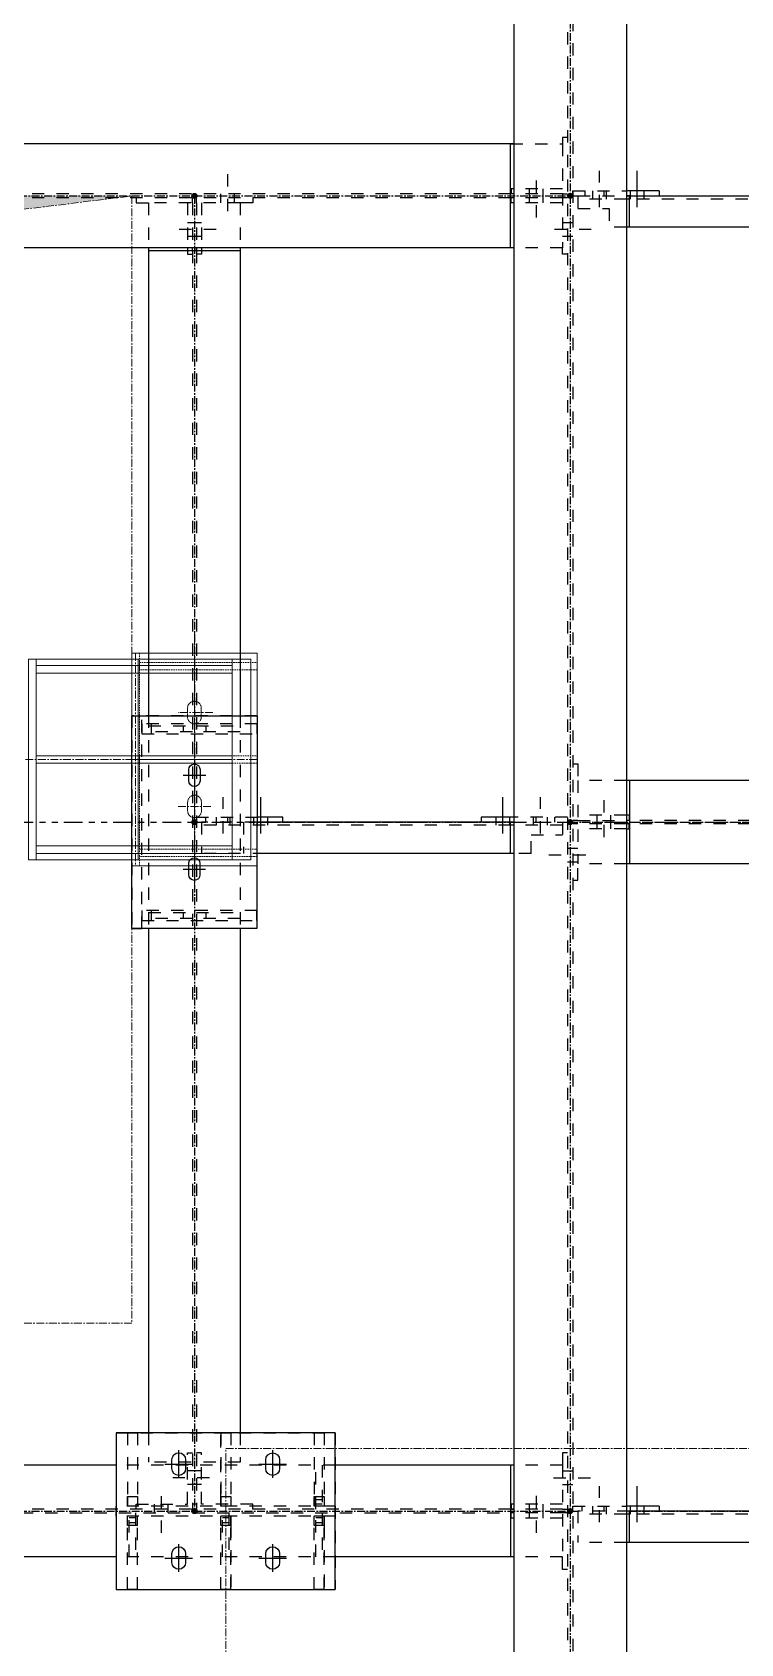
# Model space of a CAD drawing. Header units: inches. Extents: x 209270 to 234360, y -180214 to -150194.
# Drawn here: x 222753 to 223884, y -159676 to -157102 of the extents above; entities that cross this region are included whole.
import ezdxf

# ---------------------------------------------------------------- set-up
doc = ezdxf.new("R2010")
doc.units = ezdxf.units.IN
doc.header["$LTSCALE"] = 10
doc.header["$MEASUREMENT"] = 0
for name, pattern in [('CENTER', [2, 1.25, -0.25, 0.25, -0.25]), ('DXK_LINE_DOT2', [3.9198, 1.9599, -1.9599]), ('DXK_LINE_DOT5', [7.8785, 2.979, -0.9799, 0.9799, -0.9799, 0.9799, -0.9799]), ('HIDDEN', [0.375, 0.25, -0.125])]:
    doc.linetypes.add(name, pattern=pattern)
for name, color, linetype in [('_STR_0', 5, 'Continuous'), ('_STR_1', 5, 'Continuous'), ('_STR_2', 5, 'Continuous'), ('_STR_4', 5, 'Continuous')]:
    doc.layers.add(name, color=color, linetype=linetype)
for name, color, linetype, lineweight in [('CEN', 1, 'CENTER', 9), ('DIM', 1, 'Continuous', 13), ('HIDDEN', 1, 'HIDDEN', 9), ('MAIN OBJECT', 1, 'Continuous', 18), ('STR25', 1, 'Continuous', 5), ('STRUC-25HD', 1, 'HIDDEN', 5)]:
    doc.layers.add(name, color=color, linetype=linetype, lineweight=lineweight)

# ---------------------------------------------------------------- blocks, each defined once
blk = doc.blocks.new('A$C3120f6e4')
at = {"layer": 'CEN'}
for p, q in [((170, 94), (-170, 94)), ((0, -100), (0, 100)), ((-75, -26.2), (-75, 26)), ((75, -29.3), (75, 26.1)), ((-48.9, 0), (-101.1, 0)), ((101.1, 0), (48.9, 0))]:
    blk.add_line(p, q, dxfattribs=at)
at = {"layer": 'HIDDEN', "ltscale": 0.2, "elevation": 5435030.5}
for points in [[(-82, -11.1, -1), (-82, 10.9), (-68, 10.9, -1), (-68, -11.1)], [(68, 11.1, 1), (68, -10.9), (82, -10.9, 1), (82, 11.1)]]:
    blk.add_lwpolyline(points, format="xyb", close=True, dxfattribs=at)
at = {"layer": 'STR25', "ltscale": 0.2, "elevation": 5435030.5}
blk.add_lwpolyline([(-170, 100), (170, 100), (170, -100), (-170, -100)], close=True, dxfattribs=at)
at = {"layer": 'STRUC-25HD', "elevation": 5435030.5}
for points in [[(170, 88), (170, 100), (-170, 100), (-170, 88)], [(-143, -100), (-155, -100), (-155, 88), (-143, 88)], [(6, -100), (-6, -100), (-6, 88), (6, 88)], [(155, -100), (143, -100), (143, 88), (155, 88)]]:
    blk.add_lwpolyline(points, close=True, dxfattribs=at)
blk = doc.blocks.new('A$C1f4f58bd')
at = {"layer": 'CEN'}
blk.add_lwpolyline([(1100, 2200), (5000, 2200), (5000, -2700), (1100, -2700)], close=True, dxfattribs=at)
blk = doc.blocks.new('GridLine-116860372-116906 - 114867')
at = {"layer": '_STR_2', "linetype": 'DXK_LINE_DOT5'}
blk.add_line((211379.7, -158363.7), (228961.1, -158363.7), dxfattribs=at)
blk = doc.blocks.new('Bolt-116860372-115495 - 114867')
at = {"layer": '_STR_1', "linetype": 'DXK_LINE_DOT2'}
for p, q in [((223546.6, -157352.3), (223546.6, -157360.3)), ((223557.6, -157339.3), (223557.6, -157407.3)), ((223568.6, -157352.3), (223568.6, -157360.3)), ((223546.6, -157360.3), (223546.6, -157367)), ((223546.6, -157367), (223546.6, -157375)), ((223568.6, -157360.3), (223568.6, -157367)), ((223568.6, -157367), (223568.6, -157375))]:
    blk.add_line(p, q, dxfattribs=at)
blk = doc.blocks.new('Part-116860372-116402 - 114867')
at = {"layer": '_STR_1', "linetype": 'DXK_LINE_DOT2'}
for p, q in [((222938.7, -158209.7), (223008.7, -158209.7)), ((223008.7, -158219.7), (222938.7, -158219.7)), ((222993.7, -158209.7), (222993.7, -158219.7))]:
    blk.add_line(p, q, dxfattribs=at)
blk = doc.blocks.new('Part-116860372-114970 - 114867')
at = {"layer": '_STR_4', "linetype": 'Continuous'}
blk.add_hatch(color=256, dxfattribs=at).paths.add_polyline_path([(223611.9, -159467.7, -1), (223611.9, -159459.7, -1)])
at = {"layer": '_STR_1', "linetype": 'DXK_LINE_DOT2'}
for p, q in [((223236.9, -159390.5), (222886.9, -159390.5)), ((223599.6, -159390.5), (223521.9, -159390.5)), ((223599.6, -159390.5), (223599.6, -159536.9)), ((223516.9, -159460.5), (220421.9, -159460.5)), ((223599.6, -159460.5), (223521.9, -159460.5)), ((220421.9, -159466.8), (223516.9, -159466.8)), ((223599.6, -159466.8), (223521.9, -159466.8)), ((223236.9, -159536.9), (222886.9, -159536.9)), ((223599.6, -159536.9), (223516.9, -159536.9))]:
    blk.add_line(p, q, dxfattribs=at)
at = {"layer": '_STR_2', "linetype": 'Continuous'}
for p, q in [((222886.9, -159390.5), (220416.9, -159390.5)), ((223521.9, -159390.5), (223236.9, -159390.5)), ((223516.9, -159390.5), (223516.9, -159536.9)), ((223521.9, -159460.5), (223516.9, -159460.5)), ((223521.9, -159466.8), (223516.9, -159466.8)), ((222886.9, -159536.9), (220416.9, -159536.9)), ((223521.9, -159536.9), (223236.9, -159536.9))]:
    blk.add_line(p, q, dxfattribs=at)
at = {"layer": '_STR_4', "linetype": 'CENTER'}
blk.add_line((220311.9, -159463.7), (223611.9, -159463.7), dxfattribs=at)
at = {"layer": '_STR_4', "linetype": 'Continuous'}
blk.add_circle((223611.9, -159463.7), 4, dxfattribs=at)
blk = doc.blocks.new('Part-116860372-115044 - 114867')
at = {"layer": '_STR_4', "linetype": 'Continuous'}
for points in [[(223611.9, -159467.7, -1), (223611.9, -159459.7, -1)], [(224711.9, -159467.7, -1), (224711.9, -159459.7, -1)]]:
    blk.add_hatch(color=256, dxfattribs=at).paths.add_polyline_path(points)
at = {"layer": '_STR_1', "linetype": 'DXK_LINE_DOT2'}
for p, q in [((223624.2, -159463.7), (223624.2, -159513.7)), ((223706.9, -159463.7), (223624.2, -159463.7)), ((223701.9, -159468.7), (223624.2, -159468.7)), ((224640.3, -159468.7), (223706.9, -159468.7)), ((224640.3, -159463.7), (224701, -159463.7)), ((224701, -159468.7), (224645.3, -159468.7)), ((224701, -159463.7), (224701, -159513.7)), ((223701.9, -159513.7), (223624.2, -159513.7)), ((224701, -159513.7), (224645.3, -159513.7))]:
    blk.add_line(p, q, dxfattribs=at)
at = {"layer": '_STR_2', "linetype": 'Continuous'}
for p, q in [((223706.9, -159468.7), (223701.9, -159468.7)), ((224640.3, -159463.7), (223706.9, -159463.7)), ((223706.9, -159513.7), (223706.9, -159463.7)), ((224640.3, -159463.7), (224640.3, -159513.7)), ((224645.3, -159468.7), (224640.3, -159468.7)), ((224645.3, -159513.7), (223701.9, -159513.7))]:
    blk.add_line(p, q, dxfattribs=at)
at = {"layer": '_STR_4', "linetype": 'CENTER'}
for p, q in [((223611.9, -159463.7), (223624.2, -159463.7)), ((223706.9, -159463.7), (224640.3, -159463.7)), ((224701, -159463.7), (224711.9, -159463.7))]:
    blk.add_line(p, q, dxfattribs=at)
at = {"layer": '_STR_4', "linetype": 'Continuous'}
for centre in [(223611.9, -159463.7), (224711.9, -159463.7)]:
    blk.add_circle(centre, 4, dxfattribs=at)
blk = doc.blocks.new('Part-116860372-114966 - 114867')
at = {"layer": '_STR_4', "linetype": 'Continuous'}
blk.add_hatch(color=256, dxfattribs=at).paths.add_polyline_path([(223611.9, -157367.7, -1), (223611.9, -157359.7, -1)])
at = {"layer": '_STR_1', "linetype": 'DXK_LINE_DOT2'}
for p, q in [((223516.9, -157280.8), (223599.6, -157280.8)), ((223599.6, -157280.8), (223599.6, -157446.5)), ((223516.9, -157360.3), (220421.9, -157360.3)), ((223516.9, -157367), (220421.9, -157367)), ((223599.6, -157360.3), (223517.6, -157360.3)), ((223599.6, -157367), (223521.9, -157367)), ((223599.6, -157446.5), (223521.9, -157446.5))]:
    blk.add_line(p, q, dxfattribs=at)
at = {"layer": '_STR_2', "linetype": 'Continuous'}
for p, q in [((223521.9, -157280.8), (222181.9, -157280.8)), ((223516.9, -157446.5), (223516.9, -157280.8)), ((223521.9, -157360.3), (223516.9, -157360.3)), ((223521.9, -157367), (223516.9, -157367)), ((223521.9, -157446.5), (222181.9, -157446.5))]:
    blk.add_line(p, q, dxfattribs=at)
at = {"layer": '_STR_4', "linetype": 'CENTER'}
blk.add_line((220311.9, -157363.7), (223611.9, -157363.7), dxfattribs=at)
at = {"layer": '_STR_4', "linetype": 'Continuous'}
blk.add_circle((223611.9, -157363.7), 4, dxfattribs=at)
blk = doc.blocks.new('Part-116860372-114969 - 114867')
at = {"layer": '_STR_1', "linetype": 'DXK_LINE_DOT2'}
for p, q in [((223616.2, -155473.7), (223616.2, -160033.7)), ((223607.6, -156239.8), (223607.6, -160033.7))]:
    blk.add_line(p, q, dxfattribs=at)
at = {"layer": '_STR_2', "linetype": 'Continuous'}
for p, q in [((223521.9, -155468.7), (223521.9, -160038.7)), ((223701.9, -155468.7), (223701.9, -160038.7))]:
    blk.add_line(p, q, dxfattribs=at)
at = {"layer": '_STR_4', "linetype": 'CENTER'}
blk.add_line((223611.9, -155363.7), (223611.9, -160163.7), dxfattribs=at)
blk = doc.blocks.new('Part-116860372-114972 - 114867')
at = {"layer": '_STR_4', "linetype": 'Continuous'}
for points in [[(223011.9, -157367.7, -1), (223011.9, -157359.7, -1)], [(223011.9, -159467.7, -1), (223011.9, -159459.7, -1)]]:
    blk.add_hatch(color=256, dxfattribs=at).paths.add_polyline_path(points)
at = {"layer": '_STR_1', "linetype": 'DXK_LINE_DOT2'}
for p, q in [((222938.7, -157375), (222938.7, -157446.5)), ((223085.1, -157375), (222938.7, -157375)), ((223008.7, -157375), (223008.7, -157451.5)), ((223015, -157375), (223015, -157446.5)), ((223085.1, -157375), (223085.1, -157446.5)), ((223008.7, -157451.5), (223008.7, -159452.5)), ((223015, -157451.5), (223015, -159452.5)), ((222938.7, -158193.7), (222938.7, -158533.7)), ((223085.1, -158193.7), (223085.1, -158533.7)), ((222938.7, -159338.7), (222938.7, -159385.5)), ((223085.1, -159338.7), (223085.1, -159385.5)), ((223085.1, -159385.5), (222938.7, -159385.5)), ((223015, -159452.5), (223008.7, -159452.5))]:
    blk.add_line(p, q, dxfattribs=at)
at = {"layer": '_STR_2', "linetype": 'Continuous'}
for p, q in [((222938.7, -157446.5), (222938.7, -158193.7)), ((223085.1, -157451.5), (222938.7, -157451.5)), ((223008.7, -157451.5), (223008.7, -157446.5)), ((223015, -157446.5), (223015, -157451.5)), ((223085.1, -157446.5), (223085.1, -158193.7)), ((222938.7, -158533.7), (222938.7, -159338.7)), ((223085.1, -158533.7), (223085.1, -159338.7))]:
    blk.add_line(p, q, dxfattribs=at)
at = {"layer": '_STR_4', "linetype": 'CENTER'}
blk.add_line((223011.9, -157363.7), (223011.9, -159463.7), dxfattribs=at)
at = {"layer": '_STR_4', "linetype": 'Continuous'}
for centre in [(223011.9, -157363.7), (223011.9, -159463.7)]:
    blk.add_circle(centre, 4, dxfattribs=at)
blk = doc.blocks.new('Part-116860372-114973 - 114867')
at = {"layer": '_STR_4', "linetype": 'Continuous'}
for points in [[(223611.9, -158367.7, -1), (223611.9, -158359.7, -1)], [(225511.9, -158367.7, -1), (225511.9, -158359.7, -1)]]:
    blk.add_hatch(color=256, dxfattribs=at).paths.add_polyline_path(points)
at = {"layer": '_STR_1', "linetype": 'DXK_LINE_DOT2'}
for p, q in [((223624.2, -158297.1), (223624.2, -158430.3)), ((223701.9, -158297.1), (223624.2, -158297.1)), ((223624.2, -158360.8), (223701.9, -158360.8)), ((223701.9, -158366.5), (223624.2, -158366.5)), ((225232.5, -158360.8), (223706.9, -158360.8)), ((225232.5, -158366.5), (223706.9, -158366.5)), ((223701.9, -158430.3), (223624.2, -158430.3))]:
    blk.add_line(p, q, dxfattribs=at)
at = {"layer": '_STR_2', "linetype": 'Continuous'}
for p, q in [((225232.5, -158297.1), (223701.9, -158297.1)), ((223706.9, -158297.1), (223706.9, -158430.3)), ((225232.5, -158430.3), (225232.5, -158297.1)), ((223706.9, -158360.8), (223701.9, -158360.8)), ((223706.9, -158366.5), (223701.9, -158366.5)), ((225232.5, -158430.3), (223701.9, -158430.3))]:
    blk.add_line(p, q, dxfattribs=at)
at = {"layer": '_STR_4', "linetype": 'CENTER'}
blk.add_line((223611.9, -158363.7), (225511.9, -158363.7), dxfattribs=at)
at = {"layer": '_STR_4', "linetype": 'Continuous'}
for centre in [(223611.9, -158363.7), (225511.9, -158363.7)]:
    blk.add_circle(centre, 4, dxfattribs=at)
blk = doc.blocks.new('Bolt-116860372-115750 - 114867')
at = {"layer": '_STR_1', "linetype": 'DXK_LINE_DOT2'}
for p, q in [((223058, -158381.7), (223058, -158323.7)), ((223047, -158363.7), (223047, -158355.7)), ((223069, -158363.7), (223069, -158355.7)), ((223047, -158368.7), (223047, -158363.7)), ((223069, -158368.7), (223069, -158363.7))]:
    blk.add_line(p, q, dxfattribs=at)
at = {"layer": '_STR_2', "linetype": 'Continuous'}
for p, q in [((223118, -158381.7), (223118, -158323.7)), ((223107, -158363.7), (223107, -158355.7)), ((223129, -158363.7), (223129, -158355.7)), ((223107, -158368.7), (223107, -158363.7)), ((223129, -158368.7), (223129, -158363.7))]:
    blk.add_line(p, q, dxfattribs=at)
blk = doc.blocks.new('Bolt-116860372-115748 - 114867')
at = {"layer": '_STR_1', "linetype": 'DXK_LINE_DOT2'}
for p, q in [((223564.6, -158381.7), (223564.6, -158323.7)), ((223553.6, -158363.7), (223553.6, -158355.7)), ((223575.6, -158363.7), (223575.6, -158355.7)), ((223553.6, -158368.7), (223553.6, -158363.7)), ((223575.6, -158368.7), (223575.6, -158363.7))]:
    blk.add_line(p, q, dxfattribs=at)
at = {"layer": '_STR_2', "linetype": 'Continuous'}
for p, q in [((223504.6, -158381.7), (223504.6, -158323.7)), ((223493.6, -158363.7), (223493.6, -158355.7)), ((223515.6, -158363.7), (223515.6, -158355.7)), ((223493.6, -158368.7), (223493.6, -158363.7)), ((223515.6, -158368.7), (223515.6, -158363.7))]:
    blk.add_line(p, q, dxfattribs=at)
blk = doc.blocks.new('Part-116860372-115051 - 114867')
at = {"layer": '_STR_4', "linetype": 'Continuous'}
for points in [[(223011.9, -158367.7, -1), (223011.9, -158359.7, -1)], [(223611.9, -158367.7, -1), (223611.9, -158359.7, -1)]]:
    blk.add_hatch(color=256, dxfattribs=at).paths.add_polyline_path(points)
at = {"layer": '_STR_1', "linetype": 'DXK_LINE_DOT2'}
for p, q in [((223111.8, -158363.7), (223023, -158363.7)), ((223023, -158363.7), (223023, -158413.7)), ((223516.9, -158368.7), (223023, -158368.7)), ((223090.1, -158363.7), (223090.1, -158413.7)), ((223516.9, -158363.7), (223599.6, -158363.7)), ((223599.6, -158368.7), (223521.9, -158368.7)), ((223599.6, -158363.7), (223599.6, -158383.7)), ((223549.6, -158413.7), (223549.6, -158383.7)), ((223549.6, -158383.7), (223599.6, -158383.7)), ((223516.9, -158413.7), (223023, -158413.7)), ((223549.6, -158413.7), (223516.9, -158413.7))]:
    blk.add_line(p, q, dxfattribs=at)
at = {"layer": '_STR_2', "linetype": 'Continuous'}
for p, q in [((223516.9, -158363.7), (223111.8, -158363.7)), ((223516.9, -158413.7), (223516.9, -158363.7)), ((223521.9, -158368.7), (223516.9, -158368.7)), ((223521.9, -158413.7), (223111.8, -158413.7))]:
    blk.add_line(p, q, dxfattribs=at)
at = {"layer": '_STR_4', "linetype": 'CENTER'}
for p, q in [((223011.9, -158363.7), (223023, -158363.7)), ((223111.8, -158363.7), (223516.9, -158363.7)), ((223599.6, -158363.7), (223611.9, -158363.7))]:
    blk.add_line(p, q, dxfattribs=at)
at = {"layer": '_STR_4', "linetype": 'Continuous'}
for centre in [(223011.9, -158363.7), (223611.9, -158363.7)]:
    blk.add_circle(centre, 4, dxfattribs=at)
blk = doc.blocks.new('Bolt-116860372-116378 - 114867')
at = {"layer": '_STR_2', "linetype": 'Continuous'}
for p, q in [((223002.9, -158279.7), (223003.5, -158276.2)), ((223003.5, -158276.2), (223005.5, -158273.3)), ((223005.5, -158273.3), (223008.4, -158271.4)), ((223008.4, -158271.4), (223011.9, -158270.7)), ((223011.9, -158270.7), (223011.9, -158270.7)), ((223011.9, -158270.7), (223015.3, -158271.4)), ((223011.9, -158270.7), (223011.9, -158306.7)), ((223015.3, -158271.4), (223018.2, -158273.3)), ((223018.2, -158273.3), (223020.2, -158276.2)), ((223020.2, -158276.2), (223020.9, -158279.7)), ((222993.9, -158288.7), (223029.9, -158288.7)), ((223002.9, -158297.7), (223002.9, -158279.7)), ((223003.5, -158301.1), (223002.9, -158297.7)), ((223005.5, -158304), (223003.5, -158301.1)), ((223008.4, -158306), (223005.5, -158304)), ((223018.2, -158304), (223015.3, -158306)), ((223020.2, -158301.1), (223018.2, -158304)), ((223020.9, -158297.7), (223020.2, -158301.1)), ((223020.9, -158279.7), (223020.9, -158297.7)), ((223011.9, -158306.7), (223008.4, -158306)), ((223015.3, -158306), (223011.9, -158306.7)), ((223011.9, -158306.7), (223011.9, -158306.7)), ((223002.8, -158429.7), (223003.5, -158426.2)), ((223002.8, -158447.7), (223002.8, -158429.7)), ((223003.5, -158426.2), (223005.5, -158423.3)), ((223005.5, -158423.3), (223008.4, -158421.4)), ((223008.4, -158421.4), (223011.8, -158420.7)), ((223011.8, -158420.7), (223011.8, -158420.7)), ((223011.8, -158420.7), (223015.3, -158421.4)), ((223011.8, -158420.7), (223011.8, -158456.7)), ((223015.3, -158421.4), (223018.2, -158423.3)), ((223018.2, -158423.3), (223020.2, -158426.2)), ((223020.2, -158426.2), (223020.8, -158429.7)), ((223020.8, -158429.7), (223020.8, -158447.7)), ((222993.8, -158438.7), (223029.8, -158438.7)), ((223003.5, -158451.1), (223002.8, -158447.7)), ((223005.5, -158454), (223003.5, -158451.1)), ((223008.4, -158456), (223005.5, -158454)), ((223011.8, -158456.7), (223008.4, -158456)), ((223015.3, -158456), (223011.8, -158456.7)), ((223011.8, -158456.7), (223011.8, -158456.7)), ((223018.2, -158454), (223015.3, -158456)), ((223020.2, -158451.1), (223018.2, -158454)), ((223020.8, -158447.7), (223020.2, -158451.1))]:
    blk.add_line(p, q, dxfattribs=at)
blk = doc.blocks.new('Part-116860372-115053 - 114867')
at = {"layer": '_STR_4', "linetype": 'Continuous'}
for points in [[(223611.9, -157367.7, -1), (223611.9, -157359.7, -1)], [(224711.9, -157367.7, -1), (224711.9, -157359.7, -1)]]:
    blk.add_hatch(color=256, dxfattribs=at).paths.add_polyline_path(points)
at = {"layer": '_STR_1', "linetype": 'DXK_LINE_DOT2'}
for p, q in [((223624.2, -157363.7), (223624.2, -157383.7)), ((223624.2, -157363.7), (223706.9, -157363.7)), ((223701.9, -157368.7), (223624.2, -157368.7)), ((224640.3, -157368.7), (223706.9, -157368.7)), ((224701, -157363.7), (224640.3, -157363.7)), ((224701, -157368.7), (224645.3, -157368.7)), ((224701, -157363.7), (224701, -157413.7)), ((223624.2, -157383.7), (223674.2, -157383.7)), ((223674.2, -157383.7), (223674.2, -157413.7)), ((223701.9, -157413.7), (223674.2, -157413.7)), ((224701, -157413.7), (224645.3, -157413.7))]:
    blk.add_line(p, q, dxfattribs=at)
at = {"layer": '_STR_2', "linetype": 'Continuous'}
for p, q in [((223706.9, -157368.7), (223701.9, -157368.7)), ((223706.9, -157413.7), (223706.9, -157363.7)), ((223706.9, -157363.7), (224640.3, -157363.7)), ((224640.3, -157363.7), (224640.3, -157413.7)), ((224645.3, -157368.7), (224640.3, -157368.7)), ((224645.3, -157413.7), (223701.9, -157413.7))]:
    blk.add_line(p, q, dxfattribs=at)
at = {"layer": '_STR_4', "linetype": 'CENTER'}
for p, q in [((223611.9, -157363.7), (223624.2, -157363.7)), ((223706.9, -157363.7), (224640.3, -157363.7)), ((224701, -157363.7), (224711.9, -157363.7))]:
    blk.add_line(p, q, dxfattribs=at)
at = {"layer": '_STR_4', "linetype": 'Continuous'}
for centre in [(223611.9, -157363.7), (224711.9, -157363.7)]:
    blk.add_circle(centre, 4, dxfattribs=at)
blk = doc.blocks.new('Part-116860372-116450 - 114867')
at = {"layer": '_STR_1', "linetype": 'DXK_LINE_DOT2'}
for p, q in [((223205.9, -159460.5), (223205.9, -159390.5)), ((223215.9, -159390.5), (223215.9, -159460.5)), ((223205.9, -159445.5), (223215.9, -159445.5)), ((223215.9, -159452.9), (223205.9, -159452.9))]:
    blk.add_line(p, q, dxfattribs=at)
blk = doc.blocks.new('Bolt-116860372-115746 - 114867')
at = {"layer": '_STR_1', "linetype": 'DXK_LINE_DOT2'}
for p, q in [((223659.1, -157381.7), (223659.1, -157323.7)), ((223648.1, -157363.7), (223648.1, -157355.7)), ((223648.1, -157368.7), (223648.1, -157363.7)), ((223670.1, -157363.7), (223670.1, -157355.7)), ((223670.1, -157368.7), (223670.1, -157363.7))]:
    blk.add_line(p, q, dxfattribs=at)
at = {"layer": '_STR_2', "linetype": 'Continuous'}
for p, q in [((223719.1, -157381.7), (223719.1, -157323.7)), ((223708.1, -157363.7), (223708.1, -157355.7)), ((223708.1, -157368.7), (223708.1, -157363.7)), ((223730.1, -157363.7), (223730.1, -157355.7)), ((223730.1, -157368.7), (223730.1, -157363.7))]:
    blk.add_line(p, q, dxfattribs=at)
blk = doc.blocks.new('Part-116860372-116442 - 114867')
at = {"layer": '_STR_2', "linetype": 'Continuous'}
for p, q in [((222886.9, -159338.7), (222886.9, -159588.7)), ((223236.9, -159338.7), (222886.9, -159338.7)), ((223236.9, -159588.7), (223236.9, -159338.7)), ((222886.9, -159588.7), (223236.9, -159588.7))]:
    blk.add_line(p, q, dxfattribs=at)
blk = doc.blocks.new('Bolt-116860372-115772 - 114867')
at = {"layer": '_STR_1', "linetype": 'DXK_LINE_DOT2'}
for p, q in [((223659.1, -159481.7), (223659.1, -159423.7)), ((223648.1, -159463.7), (223648.1, -159455.7)), ((223670.1, -159463.7), (223670.1, -159455.7)), ((223648.1, -159468.7), (223648.1, -159463.7)), ((223670.1, -159468.7), (223670.1, -159463.7))]:
    blk.add_line(p, q, dxfattribs=at)
at = {"layer": '_STR_2', "linetype": 'Continuous'}
for p, q in [((223719.1, -159481.7), (223719.1, -159423.7)), ((223708.1, -159463.7), (223708.1, -159455.7)), ((223730.1, -159463.7), (223730.1, -159455.7)), ((223708.1, -159468.7), (223708.1, -159463.7)), ((223730.1, -159468.7), (223730.1, -159463.7))]:
    blk.add_line(p, q, dxfattribs=at)
blk = doc.blocks.new('Part-116860372-115512 - 114867')
at = {"layer": '_STR_1', "linetype": 'DXK_LINE_DOT2'}
for p, q in [((223023, -159370.5), (223015, -159370.5)), ((223023, -159452.5), (223023, -159370.5)), ((223015, -159452.5), (223015, -159460.5)), ((223105, -159452.5), (223023, -159452.5)), ((223105, -159460.5), (223105, -159452.5))]:
    blk.add_line(p, q, dxfattribs=at)
blk = doc.blocks.new('Bolt-116860372-115458 - 114867')
at = {"layer": '_STR_1', "linetype": 'DXK_LINE_DOT2'}
for p, q in [((223666.2, -158387.5), (223666.2, -158319.5)), ((223655.2, -158360.8), (223655.2, -158352.8)), ((223677.2, -158360.8), (223677.2, -158352.8)), ((223655.2, -158366.5), (223655.2, -158360.8)), ((223655.2, -158374.5), (223655.2, -158366.5)), ((223677.2, -158366.5), (223677.2, -158360.8)), ((223677.2, -158374.5), (223677.2, -158366.5))]:
    blk.add_line(p, q, dxfattribs=at)
blk = doc.blocks.new('Part-116860372-115456 - 114867')
at = {"layer": '_STR_1', "linetype": 'DXK_LINE_DOT2'}
for p, q in [((223616.2, -158270.8), (223624.2, -158270.8)), ((223624.2, -158270.8), (223624.2, -158297.1)), ((223701.9, -158352.8), (223624.2, -158352.8)), ((223624.2, -158360.8), (223616.2, -158360.8)), ((223706.2, -158360.8), (223701.9, -158360.8))]:
    blk.add_line(p, q, dxfattribs=at)
at = {"layer": '_STR_2', "linetype": 'Continuous'}
for q in [(223701.9, -158352.8), (223706.2, -158360.8)]:
    blk.add_line((223706.2, -158352.8), q, dxfattribs=at)
blk = doc.blocks.new('Bolt-116860372-115500 - 114867')
at = {"layer": '_STR_1', "linetype": 'DXK_LINE_DOT2'}
for p, q in [((223587, -157417), (223650, -157417)), ((223599.6, -157406), (223607.6, -157406)), ((223599.6, -157428), (223607.6, -157428)), ((223607.6, -157406), (223616.2, -157406)), ((223607.6, -157428), (223616.2, -157428))]:
    blk.add_line(p, q, dxfattribs=at)
blk = doc.blocks.new('Part-116860372-115494 - 114867')
at = {"layer": '_STR_1', "linetype": 'DXK_LINE_DOT2'}
for p, q in [((223607.6, -157270.3), (223599.6, -157270.3)), ((223599.6, -157270.3), (223599.6, -157280.8)), ((223599.6, -157352.3), (223521.9, -157352.3)), ((223599.6, -157360.3), (223607.6, -157360.3))]:
    blk.add_line(p, q, dxfattribs=at)
at = {"layer": '_STR_2', "linetype": 'Continuous'}
for p, q in [((223517.6, -157352.3), (223517.6, -157360.3)), ((223521.9, -157352.3), (223517.6, -157352.3))]:
    blk.add_line(p, q, dxfattribs=at)
blk = doc.blocks.new('Part-116860372-115508 - 114867')
at = {"layer": '_STR_1', "linetype": 'DXK_LINE_DOT2'}
for p, q in [((222918.7, -157367), (222918.7, -157375)), ((222918.7, -157375), (222938.7, -157375)), ((223000.7, -157375), (223000.7, -157446.5)), ((223008.7, -157375), (223008.7, -157367)), ((223000.7, -157451.5), (223000.7, -157457)), ((223000.7, -157457), (223008.7, -157457))]:
    blk.add_line(p, q, dxfattribs=at)
at = {"layer": '_STR_2', "linetype": 'Continuous'}
blk.add_line((223000.7, -157446.5), (223000.7, -157451.5), dxfattribs=at)
blk = doc.blocks.new('Part-116860372-115749 - 114867')
at = {"layer": '_STR_1', "linetype": 'DXK_LINE_DOT2'}
for p, q in [((223015, -158355.7), (223111.8, -158355.7)), ((223030, -158363.7), (223030, -158355.7)), ((223065, -158363.7), (223065, -158355.7)), ((223153, -158363.7), (223153, -158355.7))]:
    blk.add_line(p, q, dxfattribs=at)
at = {"layer": '_STR_2', "linetype": 'Continuous'}
for p, q in [((223153, -158355.7), (223111.8, -158355.7)), ((223153, -158363.7), (223153, -158355.7))]:
    blk.add_line(p, q, dxfattribs=at)
blk = doc.blocks.new('Part-116860372-115457 - 114867')
at = {"layer": '_STR_1', "linetype": 'DXK_LINE_DOT2'}
for p, q in [((223624.2, -158366.5), (223616.2, -158366.5)), ((223701.9, -158374.5), (223624.2, -158374.5)), ((223706.2, -158366.5), (223701.9, -158366.5)), ((223624.2, -158456.5), (223624.2, -158430.3)), ((223616.2, -158456.5), (223624.2, -158456.5))]:
    blk.add_line(p, q, dxfattribs=at)
at = {"layer": '_STR_2', "linetype": 'Continuous'}
for p, q in [((223701.9, -158374.5), (223706.2, -158374.5)), ((223706.2, -158374.5), (223706.2, -158366.5))]:
    blk.add_line(p, q, dxfattribs=at)
blk = doc.blocks.new('Bolt-116860372-115461 - 114867')
at = {"layer": '_STR_1', "linetype": 'DXK_LINE_DOT2'}
for p, q in [((223616.2, -158405.5), (223607.6, -158405.5)), ((223624.2, -158405.5), (223616.2, -158405.5)), ((223636.8, -158416.5), (223573.8, -158416.5)), ((223616.2, -158427.5), (223607.6, -158427.5)), ((223624.2, -158427.5), (223616.2, -158427.5))]:
    blk.add_line(p, q, dxfattribs=at)
blk = doc.blocks.new('Part-116860372-115493 - 114867')
at = {"layer": '_STR_1', "linetype": 'DXK_LINE_DOT2'}
for p, q in [((223521.9, -157367), (223517.6, -157367)), ((223599.6, -157375), (223521.9, -157375)), ((223607.6, -157367), (223599.6, -157367)), ((223599.6, -157457), (223599.6, -157446.5)), ((223607.6, -157457), (223599.6, -157457))]:
    blk.add_line(p, q, dxfattribs=at)
at = {"layer": '_STR_2', "linetype": 'Continuous'}
for p, q in [((223517.6, -157375), (223517.6, -157367)), ((223521.9, -157375), (223517.6, -157375))]:
    blk.add_line(p, q, dxfattribs=at)
blk = doc.blocks.new('Part-116860372-115507 - 114867')
at = {"layer": '_STR_1', "linetype": 'DXK_LINE_DOT2'}
for p, q in [((223015, -157375), (223015, -157367)), ((223023, -157375), (223023, -157446.5)), ((223105, -157375), (223085.1, -157375)), ((223105, -157367), (223105, -157375)), ((223015, -157451.5), (223015, -157446.5)), ((223023, -157451.5), (223023, -157457)), ((223023, -157457), (223015, -157457))]:
    blk.add_line(p, q, dxfattribs=at)
at = {"layer": '_STR_2', "linetype": 'Continuous'}
blk.add_line((223023, -157446.5), (223023, -157451.5), dxfattribs=at)
blk = doc.blocks.new('Bolt-116860372-115509 - 114867')
at = {"layer": '_STR_1', "linetype": 'DXK_LINE_DOT2'}
for p, q in [((222987.7, -157417), (223055.7, -157417)), ((223000.7, -157406), (223008.7, -157406)), ((223000.7, -157428), (223008.7, -157428)), ((223008.7, -157406), (223015, -157406)), ((223008.7, -157428), (223015, -157428)), ((223015, -157406), (223023, -157406)), ((223015, -157428), (223023, -157428))]:
    blk.add_line(p, q, dxfattribs=at)
blk = doc.blocks.new('Part-116860372-115511 - 114867')
at = {"layer": '_STR_1', "linetype": 'DXK_LINE_DOT2'}
for p, q in [((223000.7, -159452.5), (223000.7, -159370.5)), ((223000.7, -159370.5), (223008.7, -159370.5)), ((222918.7, -159460.5), (222918.7, -159452.5)), ((222918.7, -159452.5), (223000.7, -159452.5)), ((223008.7, -159452.5), (223008.7, -159460.5))]:
    blk.add_line(p, q, dxfattribs=at)
blk = doc.blocks.new('Bolt-116860372-115513 - 114867')
at = {"layer": '_STR_1', "linetype": 'DXK_LINE_DOT2'}
for p, q in [((223036, -159410.5), (222968, -159410.5)), ((223008.7, -159399.5), (223000.7, -159399.5)), ((223015, -159399.5), (223008.7, -159399.5)), ((223023, -159399.5), (223015, -159399.5)), ((223008.7, -159421.5), (223000.7, -159421.5)), ((223015, -159421.5), (223008.7, -159421.5)), ((223023, -159421.5), (223015, -159421.5))]:
    blk.add_line(p, q, dxfattribs=at)
blk = doc.blocks.new('Part-116860372-115523 - 114867')
at = {"layer": '_STR_1', "linetype": 'DXK_LINE_DOT2'}
for p, q in [((223521.9, -159466.8), (223517.6, -159466.8)), ((223599.6, -159474.8), (223521.9, -159474.8)), ((223607.6, -159466.8), (223599.6, -159466.8)), ((223599.6, -159556.8), (223599.6, -159536.9)), ((223607.6, -159556.8), (223599.6, -159556.8))]:
    blk.add_line(p, q, dxfattribs=at)
at = {"layer": '_STR_2', "linetype": 'Continuous'}
for p, q in [((223517.6, -159474.8), (223517.6, -159466.8)), ((223521.9, -159474.8), (223517.6, -159474.8))]:
    blk.add_line(p, q, dxfattribs=at)
blk = doc.blocks.new('Part-116860372-115524 - 114867')
at = {"layer": '_STR_1', "linetype": 'DXK_LINE_DOT2'}
for p, q in [((223607.6, -159370.5), (223599.6, -159370.5)), ((223599.6, -159370.5), (223599.6, -159390.5)), ((223517.6, -159460.5), (223521.9, -159460.5)), ((223599.6, -159452.5), (223521.9, -159452.5)), ((223599.6, -159460.5), (223607.6, -159460.5))]:
    blk.add_line(p, q, dxfattribs=at)
at = {"layer": '_STR_2', "linetype": 'Continuous'}
for p, q in [((223517.6, -159452.5), (223517.6, -159460.5)), ((223521.9, -159452.5), (223517.6, -159452.5))]:
    blk.add_line(p, q, dxfattribs=at)
blk = doc.blocks.new('Bolt-116860372-115525 - 114867')
at = {"layer": '_STR_1', "linetype": 'DXK_LINE_DOT2'}
for p, q in [((223546.6, -159452.5), (223546.6, -159460.5)), ((223546.6, -159460.5), (223546.6, -159466.8)), ((223557.6, -159439.5), (223557.6, -159507.5)), ((223568.6, -159452.5), (223568.6, -159460.5)), ((223568.6, -159460.5), (223568.6, -159466.8)), ((223546.6, -159466.8), (223546.6, -159474.8)), ((223568.6, -159466.8), (223568.6, -159474.8))]:
    blk.add_line(p, q, dxfattribs=at)
blk = doc.blocks.new('Bolt-116860372-115527 - 114867')
at = {"layer": '_STR_1', "linetype": 'DXK_LINE_DOT2'}
for p, q in [((223065, -157388), (223065, -157325)), ((223054, -157367), (223054, -157360.3)), ((223054, -157375), (223054, -157367)), ((223076, -157367), (223076, -157360.3)), ((223076, -157375), (223076, -157367))]:
    blk.add_line(p, q, dxfattribs=at)
blk = doc.blocks.new('Bolt-116860372-115529 - 114867')
at = {"layer": '_STR_1', "linetype": 'DXK_LINE_DOT2'}
for p, q in [((222947.7, -159452.5), (222947.7, -159460.5)), ((222947.7, -159460.5), (222947.7, -159466.8)), ((222958.7, -159439.7), (222958.7, -159502.7)), ((222969.7, -159452.5), (222969.7, -159460.5)), ((222969.7, -159460.5), (222969.7, -159466.8))]:
    blk.add_line(p, q, dxfattribs=at)
blk = doc.blocks.new('Bolt-116860372-115530 - 114867')
at = {"layer": '_STR_1', "linetype": 'DXK_LINE_DOT2'}
for p, q in [((223585.6, -159410.5), (223648.6, -159410.5)), ((223599.6, -159399.5), (223607.6, -159399.5)), ((223607.6, -159399.5), (223616.2, -159399.5)), ((223599.6, -159421.5), (223607.6, -159421.5)), ((223607.6, -159421.5), (223616.2, -159421.5))]:
    blk.add_line(p, q, dxfattribs=at)
blk = doc.blocks.new('Part-116860372-115747 - 114867')
at = {"layer": '_STR_1', "linetype": 'DXK_LINE_DOT2'}
for p, q in [((223607.6, -158355.7), (223521.9, -158355.7)), ((223557.6, -158363.7), (223557.6, -158355.7)), ((223587.6, -158363.7), (223587.6, -158355.7))]:
    blk.add_line(p, q, dxfattribs=at)
at = {"layer": '_STR_2', "linetype": 'Continuous'}
for p, q in [((223521.9, -158355.7), (223469.6, -158355.7)), ((223469.6, -158355.7), (223469.6, -158363.7)), ((223521.9, -158363.7), (223516.9, -158363.7))]:
    blk.add_line(p, q, dxfattribs=at)
blk = doc.blocks.new('Part-116860372-116375 - 114867')
at = {"layer": '_STR_1', "linetype": 'DXK_LINE_DOT2'}
for p, q in [((223111.8, -158504.7), (222927.9, -158504.7)), ((222927.9, -158504.7), (222927.9, -158520.7)), ((222942.9, -158504.7), (222942.9, -158520.7)), ((223111.8, -158520.7), (223111.8, -158504.7)), ((222927.9, -158520.7), (223111.8, -158520.7))]:
    blk.add_line(p, q, dxfattribs=at)
blk = doc.blocks.new('Part-116860372-116377 - 114867')
at = {"layer": '_STR_1', "linetype": 'DXK_LINE_DOT2'}
for p, q in [((223111.9, -158206.7), (222927.9, -158206.7)), ((222927.9, -158206.7), (222927.9, -158222.7)), ((222927.9, -158222.7), (223111.9, -158222.7)), ((222942.9, -158206.7), (222942.9, -158222.7)), ((223111.9, -158222.7), (223111.9, -158206.7))]:
    blk.add_line(p, q, dxfattribs=at)
blk = doc.blocks.new('Bolt-116860372-116449 - 114867')
at = {"layer": '_STR_2', "linetype": 'Continuous'}
for p, q in [((222975.9, -159381.7), (222976.7, -159377.5)), ((222975.9, -159395.7), (222975.9, -159381.7)), ((222976.7, -159377.5), (222979.1, -159373.9)), ((222979.1, -159373.9), (222982.7, -159371.5)), ((222982.7, -159371.5), (222986.9, -159370.7)), ((222986.9, -159410.7), (222986.9, -159366.7)), ((222986.9, -159370.7), (222986.9, -159370.7)), ((222986.9, -159370.7), (222991.1, -159371.5)), ((222991.1, -159371.5), (222994.6, -159373.9)), ((222994.6, -159373.9), (222997, -159377.5)), ((222997, -159377.5), (222997.9, -159381.7)), ((222997.9, -159381.7), (222997.9, -159395.7)), ((223125.9, -159381.7), (223126.7, -159377.5)), ((223125.9, -159395.7), (223125.9, -159381.7)), ((223126.7, -159377.5), (223129.1, -159373.9)), ((223129.1, -159373.9), (223132.7, -159371.6)), ((223132.7, -159371.6), (223136.9, -159370.7)), ((223136.9, -159410.7), (223136.9, -159366.7)), ((223136.9, -159370.7), (223136.9, -159370.7)), ((223136.9, -159370.7), (223141.1, -159371.6)), ((223141.1, -159371.6), (223144.6, -159373.9)), ((223144.6, -159373.9), (223147, -159377.5)), ((223147, -159377.5), (223147.9, -159381.7)), ((223147.9, -159381.7), (223147.9, -159395.7)), ((222964.9, -159388.7), (223008.9, -159388.7)), ((222976.7, -159399.9), (222975.9, -159395.7)), ((222979.1, -159403.5), (222976.7, -159399.9)), ((222982.7, -159405.9), (222979.1, -159403.5)), ((222986.9, -159406.7), (222982.7, -159405.9)), ((222991.1, -159405.9), (222986.9, -159406.7)), ((222986.9, -159406.7), (222986.9, -159406.7)), ((222994.6, -159403.5), (222991.1, -159405.9)), ((222997, -159399.9), (222994.6, -159403.5)), ((222997.9, -159395.7), (222997, -159399.9)), ((223114.9, -159388.7), (223158.9, -159388.7)), ((223126.7, -159399.9), (223125.9, -159395.7)), ((223129.1, -159403.5), (223126.7, -159399.9)), ((223132.7, -159405.9), (223129.1, -159403.5)), ((223136.9, -159406.7), (223132.7, -159405.9)), ((223141.1, -159405.9), (223136.9, -159406.7)), ((223136.9, -159406.7), (223136.9, -159406.7)), ((223144.6, -159403.5), (223141.1, -159405.9)), ((223147, -159399.9), (223144.6, -159403.5)), ((223147.9, -159395.7), (223147, -159399.9)), ((222964.9, -159538.7), (223008.9, -159538.7)), ((222975.9, -159531.7), (222976.7, -159527.5)), ((222975.9, -159545.7), (222975.9, -159531.7)), ((222976.7, -159527.5), (222979.1, -159523.9)), ((222979.1, -159523.9), (222982.6, -159521.5)), ((222982.6, -159521.5), (222986.9, -159520.7)), ((222986.9, -159560.7), (222986.9, -159516.7)), ((222986.9, -159520.7), (222986.9, -159520.7)), ((222986.9, -159520.7), (222991.1, -159521.5)), ((222991.1, -159521.5), (222994.6, -159523.9)), ((222994.6, -159523.9), (222997, -159527.5)), ((222997, -159527.5), (222997.9, -159531.7)), ((222997.9, -159531.7), (222997.9, -159545.7)), ((223114.9, -159538.7), (223158.9, -159538.7)), ((223125.9, -159531.7), (223126.7, -159527.5)), ((223125.9, -159545.7), (223125.9, -159531.7)), ((223126.7, -159527.5), (223129.1, -159523.9)), ((223129.1, -159523.9), (223132.6, -159521.6)), ((223132.6, -159521.6), (223136.9, -159520.7)), ((223136.9, -159560.7), (223136.9, -159516.7)), ((223136.9, -159520.7), (223136.9, -159520.7)), ((223136.9, -159520.7), (223141.1, -159521.6)), ((223141.1, -159521.6), (223144.6, -159523.9)), ((223144.6, -159523.9), (223147, -159527.5)), ((223147, -159527.5), (223147.9, -159531.7)), ((223147.9, -159531.7), (223147.9, -159545.7)), ((222976.7, -159549.9), (222975.9, -159545.7)), ((222979.1, -159553.5), (222976.7, -159549.9)), ((222982.6, -159555.9), (222979.1, -159553.5)), ((222986.9, -159556.7), (222982.6, -159555.9)), ((222991.1, -159555.9), (222986.9, -159556.7)), ((222986.9, -159556.7), (222986.9, -159556.7)), ((222994.6, -159553.5), (222991.1, -159555.9)), ((222997, -159549.9), (222994.6, -159553.5)), ((222997.9, -159545.7), (222997, -159549.9)), ((223126.7, -159549.9), (223125.9, -159545.7)), ((223129.1, -159553.5), (223126.7, -159549.9)), ((223132.6, -159555.9), (223129.1, -159553.5)), ((223136.9, -159556.7), (223132.6, -159555.9)), ((223141.1, -159555.9), (223136.9, -159556.7)), ((223136.9, -159556.7), (223136.9, -159556.7)), ((223144.6, -159553.5), (223141.1, -159555.9)), ((223147, -159549.9), (223144.6, -159553.5)), ((223147.9, -159545.7), (223147, -159549.9))]:
    blk.add_line(p, q, dxfattribs=at)
blk = doc.blocks.new('Part-116860372-116447 - 114867')
at = {"layer": '_STR_1', "linetype": 'DXK_LINE_DOT2'}
for p, q in [((222904.9, -159486.7), (222905, -159471.7)), ((222921, -159486.7), (222904.9, -159486.7)), ((222904.9, -159588.7), (222904.9, -159486.7)), ((222921, -159471.7), (222905, -159471.7)), ((222905, -159486.7), (222905, -159471.7)), ((222905, -159588.7), (222905, -159486.7)), ((222920.9, -159486.7), (222921, -159471.7)), ((222920.9, -159588.7), (222920.9, -159486.7)), ((222921, -159486.7), (222921, -159471.7)), ((222921, -159471.7), (222921, -159471.7)), ((222921, -159588.7), (222921, -159486.7)), ((222920.9, -159588.7), (222921, -159588.7))]:
    blk.add_line(p, q, dxfattribs=at)
at = {"layer": '_STR_2', "linetype": 'Continuous'}
for p, q in [((222921, -159588.7), (222904.9, -159588.7)), ((222904.9, -159588.7), (222904.9, -159588.7)), ((222905, -159588.7), (222905, -159588.7)), ((222921, -159588.7), (222921, -159588.7))]:
    blk.add_line(p, q, dxfattribs=at)
blk = doc.blocks.new('Part-116860372-116441 - 114867')
at = {"layer": '_STR_1', "linetype": 'DXK_LINE_DOT2'}
for p, q in [((223202.9, -159338.7), (223202.9, -159440.7)), ((223203, -159338.7), (223203, -159440.7)), ((223203, -159338.7), (223218.9, -159338.7)), ((223218.9, -159338.7), (223218.9, -159440.7)), ((223219, -159338.7), (223219, -159440.7)), ((223202.9, -159440.7), (223203, -159455.7)), ((223202.9, -159440.7), (223219, -159440.7)), ((223203, -159455.7), (223203, -159440.7)), ((223203, -159455.7), (223203, -159455.7)), ((223219, -159455.7), (223203, -159455.7)), ((223218.9, -159440.7), (223219, -159455.7)), ((223219, -159440.7), (223219, -159455.7))]:
    blk.add_line(p, q, dxfattribs=at)
at = {"layer": '_STR_2', "linetype": 'Continuous'}
for p, q in [((223203, -159338.7), (223202.9, -159338.7)), ((223202.9, -159338.7), (223202.9, -159338.7)), ((223202.9, -159338.7), (223203, -159338.7)), ((223203, -159338.7), (223203, -159338.7)), ((223203, -159338.7), (223219, -159338.7)), ((223219, -159338.7), (223219, -159338.7))]:
    blk.add_line(p, q, dxfattribs=at)
blk = doc.blocks.new('Part-116860372-115745 - 114867')
at = {"layer": '_STR_1', "linetype": 'DXK_LINE_DOT2'}
for p, q in [((223616.2, -157363.7), (223616.2, -157355.7)), ((223616.2, -157355.7), (223701.9, -157355.7)), ((223636.2, -157363.7), (223636.2, -157355.7)), ((223666.2, -157363.7), (223666.2, -157355.7))]:
    blk.add_line(p, q, dxfattribs=at)
at = {"layer": '_STR_2', "linetype": 'Continuous'}
for p, q in [((223754.1, -157355.7), (223701.9, -157355.7)), ((223706.9, -157363.7), (223701.9, -157363.7)), ((223754.1, -157355.7), (223754.1, -157363.7))]:
    blk.add_line(p, q, dxfattribs=at)
blk = doc.blocks.new('Part-116860372-115769 - 114867')
at = {"layer": '_STR_1', "linetype": 'DXK_LINE_DOT2'}
for p, q in [((223616.2, -159463.7), (223616.2, -159455.7)), ((223616.2, -159455.7), (223701.9, -159455.7)), ((223631.2, -159463.7), (223631.2, -159455.7)), ((223666.2, -159463.7), (223666.2, -159455.7))]:
    blk.add_line(p, q, dxfattribs=at)
at = {"layer": '_STR_2', "linetype": 'Continuous'}
for p, q in [((223754.1, -159455.7), (223701.9, -159455.7)), ((223754.1, -159455.7), (223754.1, -159463.7)), ((223706.9, -159463.7), (223701.9, -159463.7))]:
    blk.add_line(p, q, dxfattribs=at)
blk = doc.blocks.new('Part-116860372-116404 - 114867')
at = {"layer": '_STR_1', "linetype": 'DXK_LINE_DOT2'}
for p, q in [((222938.7, -158507.7), (223008.7, -158507.7)), ((222993.7, -158507.7), (222993.7, -158517.7)), ((223008.7, -158517.7), (222938.7, -158517.7))]:
    blk.add_line(p, q, dxfattribs=at)
blk = doc.blocks.new('Part-116860372-116376 - 114867')
at = {"layer": '_STR_2', "linetype": 'Continuous'}
for p, q in [((222911.8, -158533.7), (222911.9, -158193.7)), ((222911.9, -158193.7), (223111.9, -158193.7)), ((223111.9, -158193.7), (223111.8, -158533.7)), ((223111.8, -158533.7), (222911.8, -158533.7))]:
    blk.add_line(p, q, dxfattribs=at)
blk = doc.blocks.new('Part-116860372-116448 - 114867')
at = {"layer": '_STR_1', "linetype": 'DXK_LINE_DOT2'}
for p, q in [((223069.9, -159471.7), (223053.9, -159471.7)), ((223053.9, -159486.7), (223053.9, -159471.7)), ((223053.9, -159486.7), (223053.9, -159471.7)), ((223069.9, -159486.7), (223053.9, -159486.7)), ((223053.9, -159588.7), (223053.9, -159486.7)), ((223053.9, -159588.7), (223053.9, -159486.7)), ((223069.9, -159471.7), (223069.9, -159486.7)), ((223069.9, -159486.7), (223069.9, -159471.7)), ((223069.9, -159471.7), (223069.9, -159471.7)), ((223069.9, -159486.7), (223069.9, -159588.7)), ((223069.9, -159588.7), (223069.9, -159486.7)), ((223069.9, -159588.7), (223053.9, -159588.7)), ((223069.9, -159588.7), (223069.9, -159588.7))]:
    blk.add_line(p, q, dxfattribs=at)
blk = doc.blocks.new('Part-116860372-116452 - 114867')
at = {"layer": '_STR_1', "linetype": 'DXK_LINE_DOT2'}
for p, q in [((223056.9, -159536.9), (223056.9, -159466.8)), ((223066.9, -159474.4), (223056.9, -159474.4)), ((223056.9, -159481.8), (223066.9, -159481.8)), ((223066.9, -159466.8), (223066.9, -159536.9))]:
    blk.add_line(p, q, dxfattribs=at)
blk = doc.blocks.new('Part-116860372-116440 - 114867')
at = {"layer": '_STR_1', "linetype": 'DXK_LINE_DOT2'}
for p, q in [((222886.9, -159471.7), (222886.9, -159455.7)), ((222886.9, -159471.7), (222886.9, -159455.7)), ((222886.9, -159455.7), (222886.9, -159455.7)), ((223236.9, -159455.7), (222886.9, -159455.7)), ((223236.9, -159471.7), (223236.9, -159455.7)), ((222886.9, -159471.7), (222886.9, -159471.7)), ((223236.9, -159471.7), (222886.9, -159471.7))]:
    blk.add_line(p, q, dxfattribs=at)
at = {"layer": '_STR_2', "linetype": 'Continuous'}
for p, q in [((223236.9, -159455.7), (223236.9, -159455.7)), ((223236.9, -159455.7), (223236.9, -159471.7)), ((223236.9, -159471.7), (223236.9, -159471.7))]:
    blk.add_line(p, q, dxfattribs=at)
blk = doc.blocks.new('Part-116860372-116444 - 114867')
at = {"layer": '_STR_1', "linetype": 'DXK_LINE_DOT2'}
for p, q in [((223053.9, -159440.7), (223053.9, -159338.7)), ((223053.9, -159338.7), (223053.9, -159338.7)), ((223053.9, -159338.7), (223053.9, -159440.7)), ((223053.9, -159338.7), (223069.9, -159338.7)), ((223069.9, -159338.7), (223069.9, -159440.7)), ((223069.9, -159338.7), (223069.9, -159440.7)), ((223053.9, -159455.7), (223053.9, -159440.7)), ((223053.9, -159440.7), (223053.9, -159455.7)), ((223053.9, -159440.7), (223069.9, -159440.7)), ((223053.9, -159455.7), (223053.9, -159455.7)), ((223069.9, -159455.7), (223053.9, -159455.7)), ((223069.9, -159440.7), (223069.9, -159455.7)), ((223069.9, -159440.7), (223069.9, -159455.7))]:
    blk.add_line(p, q, dxfattribs=at)
blk = doc.blocks.new('Part-116860372-116373 - 114867')
at = {"layer": '_STR_1', "linetype": 'DXK_LINE_DOT2'}
for p, q in [((222911.9, -158193.7), (222911.8, -158533.7)), ((223111.9, -158193.7), (222911.9, -158193.7)), ((223111.9, -158193.7), (223111.8, -158533.7)), ((223111.8, -158533.7), (222911.8, -158533.7))]:
    blk.add_line(p, q, dxfattribs=at)
blk = doc.blocks.new('Part-116860372-116374 - 114867')
at = {"layer": '_STR_1', "linetype": 'DXK_LINE_DOT2'}
for p, q in [((222911.8, -158533.7), (222911.9, -158193.7)), ((222911.9, -158193.7), (222927.9, -158193.7)), ((222927.8, -158533.7), (222927.9, -158193.7)), ((222911.8, -158533.7), (222927.8, -158533.7))]:
    blk.add_line(p, q, dxfattribs=at)
blk = doc.blocks.new('Part-116860372-116403 - 114867')
at = {"layer": '_STR_1', "linetype": 'DXK_LINE_DOT2'}
for p, q in [((223015, -158209.7), (223085.1, -158209.7)), ((223085.1, -158219.7), (223015, -158219.7)), ((223030, -158209.7), (223030, -158219.7))]:
    blk.add_line(p, q, dxfattribs=at)
blk = doc.blocks.new('Part-116860372-116405 - 114867')
at = {"layer": '_STR_1', "linetype": 'DXK_LINE_DOT2'}
for p, q in [((223015, -158507.7), (223085.1, -158507.7)), ((223030, -158507.7), (223030, -158517.7)), ((223085.1, -158517.7), (223015, -158517.7))]:
    blk.add_line(p, q, dxfattribs=at)
blk = doc.blocks.new('Part-116860372-116443 - 114867')
at = {"layer": '_STR_1', "linetype": 'DXK_LINE_DOT2'}
for p, q in [((222904.9, -159338.7), (222904.9, -159440.7)), ((222905, -159338.7), (222905, -159440.7)), ((222905, -159338.7), (222920.9, -159338.7)), ((222920.9, -159338.7), (222920.9, -159440.7)), ((222921, -159338.7), (222921, -159440.7)), ((222904.9, -159440.7), (222905, -159455.7)), ((222904.9, -159440.7), (222921, -159440.7)), ((222905, -159455.7), (222905, -159440.7)), ((222905, -159455.7), (222905, -159455.7)), ((222921, -159455.7), (222905, -159455.7)), ((222920.9, -159440.7), (222921, -159455.7)), ((222921, -159440.7), (222921, -159455.7))]:
    blk.add_line(p, q, dxfattribs=at)
at = {"layer": '_STR_2', "linetype": 'Continuous'}
for p, q in [((222905, -159338.7), (222904.9, -159338.7)), ((222904.9, -159338.7), (222904.9, -159338.7)), ((222904.9, -159338.7), (222905, -159338.7)), ((222905, -159338.7), (222905, -159338.7)), ((222905, -159338.7), (222921, -159338.7)), ((222921, -159338.7), (222921, -159338.7))]:
    blk.add_line(p, q, dxfattribs=at)
blk = doc.blocks.new('Part-116860372-116445 - 114867')
at = {"layer": '_STR_1', "linetype": 'DXK_LINE_DOT2'}
for p, q in [((222886.9, -159338.7), (222886.9, -159588.7)), ((222886.9, -159338.7), (223236.9, -159338.7)), ((223236.9, -159338.7), (223236.9, -159588.7)), ((222886.9, -159588.7), (223236.9, -159588.7))]:
    blk.add_line(p, q, dxfattribs=at)
blk = doc.blocks.new('Part-116860372-116446 - 114867')
at = {"layer": '_STR_1', "linetype": 'DXK_LINE_DOT2'}
for p, q in [((223202.9, -159486.7), (223203, -159471.7)), ((223219, -159486.7), (223202.9, -159486.7)), ((223202.9, -159588.7), (223202.9, -159486.7)), ((223219, -159471.7), (223203, -159471.7)), ((223203, -159486.7), (223203, -159471.7)), ((223203, -159588.7), (223203, -159486.7)), ((223218.9, -159486.7), (223219, -159471.7)), ((223218.9, -159588.7), (223218.9, -159486.7)), ((223219, -159471.7), (223219, -159486.7)), ((223219, -159471.7), (223219, -159471.7)), ((223219, -159486.7), (223219, -159588.7)), ((223218.9, -159588.7), (223219, -159588.7))]:
    blk.add_line(p, q, dxfattribs=at)
at = {"layer": '_STR_2', "linetype": 'Continuous'}
blk.add_line((223219, -159588.7), (223202.9, -159588.7), dxfattribs=at)
blk = doc.blocks.new('Part-116860372-116451 - 114867')
at = {"layer": '_STR_1', "linetype": 'DXK_LINE_DOT2'}
for p, q in [((223205.9, -159536.9), (223205.9, -159466.8)), ((223215.9, -159474.4), (223205.9, -159474.4)), ((223205.9, -159481.8), (223215.9, -159481.8)), ((223215.9, -159466.8), (223215.9, -159536.9))]:
    blk.add_line(p, q, dxfattribs=at)
blk = doc.blocks.new('Part-116860372-116453 - 114867')
at = {"layer": '_STR_1', "linetype": 'DXK_LINE_DOT2'}
for p, q in [((222907.9, -159536.9), (222907.9, -159466.8)), ((222917.9, -159474.4), (222907.9, -159474.4)), ((222907.9, -159481.8), (222917.9, -159481.8)), ((222917.9, -159466.8), (222917.9, -159536.9))]:
    blk.add_line(p, q, dxfattribs=at)

msp = doc.modelspace()

# ---------------------------------------------------------------- hatches: boundary and pattern name
at = {"layer": 'CEN'}
h = msp.add_hatch(color=256, dxfattribs=at)
h.dxf.hatch_style = 1
h.paths.add_polyline_path([(222912, -157363.8), (221112, -157363.8), (221112, -159163.8), (221385.3, -157552.2)])

# ---------------------------------------------------------------- linework, layer by layer
for p, q in [((221385.3, -157552.2), (222912, -157363.8)), ((223012, -158061.9), (223012, -158465.4)), ((222742, -158263.7), (223072.2, -158263.7))]:
    msp.add_line(p, q, dxfattribs=at)
msp.add_lwpolyline([(221112, -157363.8), (222912, -157363.8), (222912, -159163.8), (221112, -159163.8)], close=True, dxfattribs=at)
at = {"layer": 'MAIN OBJECT'}
for points, elevation in [([(222746.9, -158103.7), (222758.9, -158103.7), (222758.9, -158423.7), (222746.9, -158423.7)], -648997831.5), ([(222758.9, -158103.7), (223072.2, -158103.7), (223072.2, -158423.7), (222758.9, -158423.7)], -648997831.5), ([(222758.9, -158125.7), (222758.9, -158113.7), (223072.2, -158113.7), (223072.2, -158125.7)], -648997831.5), ([(222922, -158103.7), (223102, -158103.7), (223102, -158423.7), (222922, -158423.7)], -437826209.8), ([(222758.9, -158257.7), (222758.9, -158269.7), (223072.2, -158269.7), (223072.2, -158257.7)], -648981456.5), ([(222758.9, -158401.7), (222758.9, -158413.7), (223072.2, -158413.7), (223072.2, -158401.7)], -648997831.5)]:
    msp.add_lwpolyline(points, close=True, dxfattribs=dict(at, elevation=elevation))

# ---------------------------------------------------------------- block references
at = {"layer": '_STR_0', "zscale": 0.8}
for name in ['Part-116860372-114969 - 114867', 'Part-116860372-115494 - 114867', 'Part-116860372-114966 - 114867', 'Bolt-116860372-115527 - 114867', 'Bolt-116860372-115746 - 114867', 'Bolt-116860372-115495 - 114867', 'Part-116860372-115508 - 114867', 'Part-116860372-114972 - 114867', 'Part-116860372-115507 - 114867', 'Part-116860372-115493 - 114867', 'Part-116860372-115053 - 114867', 'Part-116860372-115745 - 114867', 'Bolt-116860372-115509 - 114867', 'Bolt-116860372-115500 - 114867', 'Part-116860372-116376 - 114867', 'Part-116860372-116373 - 114867', 'Part-116860372-116374 - 114867', 'Part-116860372-116377 - 114867', 'Part-116860372-116402 - 114867', 'Part-116860372-116403 - 114867', 'GridLine-116860372-116906 - 114867', 'Bolt-116860372-116378 - 114867', 'Part-116860372-115456 - 114867', 'Part-116860372-114973 - 114867', 'Bolt-116860372-115750 - 114867', 'Bolt-116860372-115748 - 114867', 'Bolt-116860372-115458 - 114867', 'Part-116860372-115749 - 114867', 'Part-116860372-115747 - 114867', 'Part-116860372-115051 - 114867', 'Part-116860372-115457 - 114867', 'Bolt-116860372-115461 - 114867', 'Part-116860372-116375 - 114867', 'Part-116860372-116404 - 114867', 'Part-116860372-116405 - 114867', 'Part-116860372-116442 - 114867', 'Part-116860372-116445 - 114867', 'Part-116860372-116443 - 114867', 'Part-116860372-116444 - 114867', 'Part-116860372-116441 - 114867', 'Part-116860372-115511 - 114867', 'Bolt-116860372-116449 - 114867', 'Part-116860372-115512 - 114867', 'Part-116860372-115524 - 114867', 'Part-116860372-114970 - 114867', 'Bolt-116860372-115513 - 114867', 'Part-116860372-116450 - 114867', 'Bolt-116860372-115530 - 114867', 'Bolt-116860372-115772 - 114867', 'Part-116860372-116440 - 114867', 'Bolt-116860372-115529 - 114867', 'Bolt-116860372-115525 - 114867', 'Part-116860372-115044 - 114867', 'Part-116860372-115769 - 114867', 'Part-116860372-116447 - 114867', 'Part-116860372-116453 - 114867', 'Part-116860372-116448 - 114867', 'Part-116860372-116452 - 114867', 'Part-116860372-116446 - 114867', 'Part-116860372-116451 - 114867', 'Part-116860372-115523 - 114867']:
    msp.add_blockref(name, (0, 0), dxfattribs=at)
at = {"layer": 'DIM'}
msp.add_blockref('A$C1f4f58bd', (221961.9, -161563.7, -450449365.8), dxfattribs=at)
at = {"layer": 'MAIN OBJECT', "rotation": 90.00000000000001}
msp.add_blockref('A$C3120f6e4', (223012, -158263.7, -437826209.8), dxfattribs=at)

doc.saveas('drawing.dxf')
